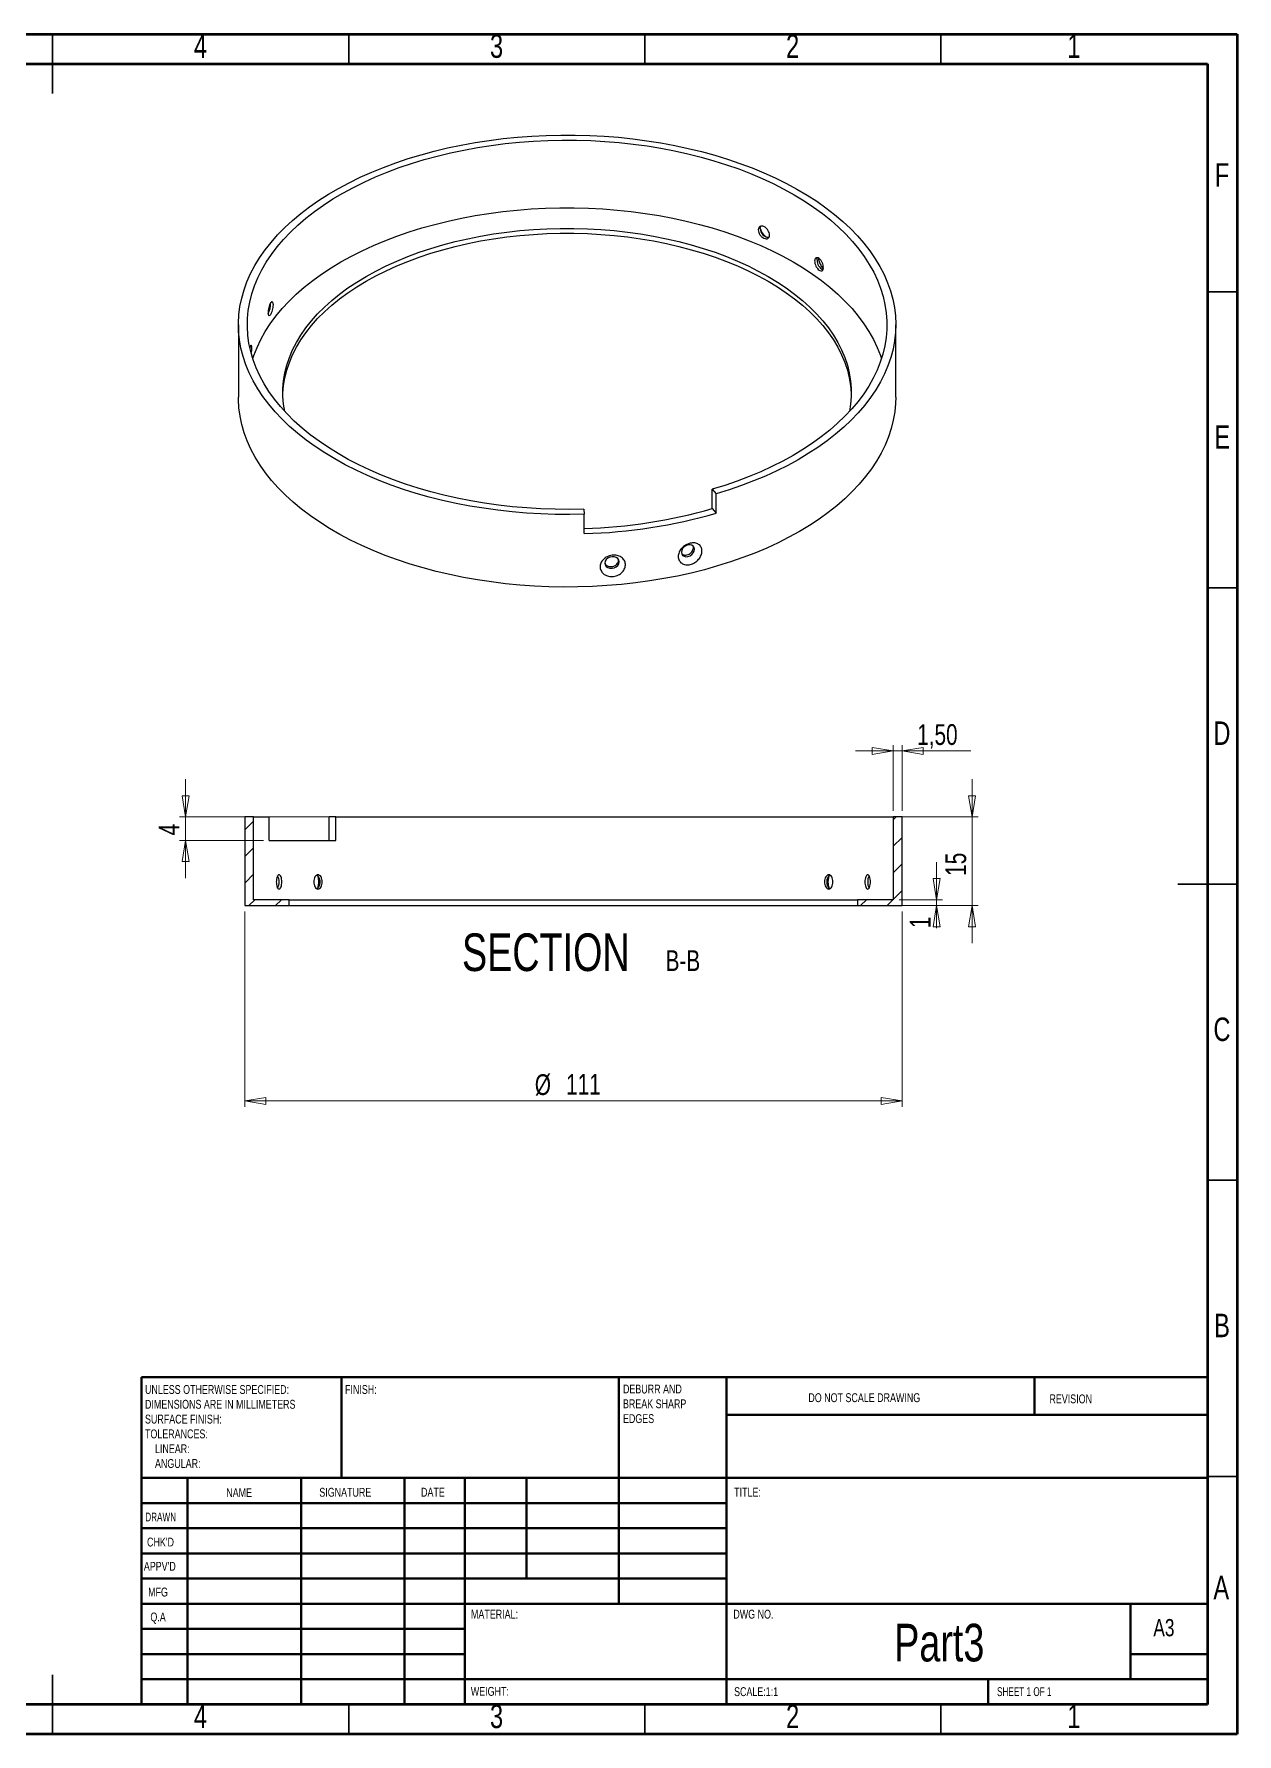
# Model space of a CAD drawing. Header units: millimetres. Extents: x 15 to 415, y -4 to 292.
# Drawn here: x 211.9 to 415, y 5 to 292 of the extents above; entities that cross this region are included whole.
import ezdxf

# ---------------------------------------------------------------- set-up
doc = ezdxf.new("R2010")
doc.units = ezdxf.units.MM
doc.styles.add('SLDTEXTSTYLE0', font='TXT', dxfattribs={"width": 0.75})
doc.styles.add('SLDTEXTSTYLE1', font='TXT', dxfattribs={"width": 0.686449})
doc.styles.add('SLDTEXTSTYLE2', font='TXT', dxfattribs={"width": 0.6875})
doc.dimstyles.new('SLDDIMSTYLE0', dxfattribs={"dimtxt": 3.5, "dimasz": 3.556, "dimexe": 0, "dimexo": 0.0625, "dimgap": 0.875, "dimtad": 1, "dimrnd": 1e-09, "dimzin": 12, "dimdsep": 46, "dimtxsty": 'SLDTEXTSTYLE0', "dimblk1": 'CLOSED', "dimblk2": 'CLOSED', "dimsah": 1, "dimcen": 0.09, "dimadec": 0, "dimazin": 3, "dimtfac": 1, "dimtmove": 0, "dimatfit": 0, "dimldrblk": 'CLOSED', "dimfxl": 0, "dimfrac": 2, "dimtolj": 1, "dimtzin": 12, "dimarcsym": 0})
doc.dimstyles.new('SLDDIMSTYLE4', dxfattribs={"dimtxt": 3.5, "dimasz": 3.556, "dimexe": 0, "dimexo": 0.0625, "dimgap": 0.875, "dimtad": 1, "dimrnd": 1e-09, "dimzin": 12, "dimdsep": 46, "dimtxsty": 'SLDTEXTSTYLE0', "dimblk1": 'CLOSED', "dimblk2": 'CLOSED', "dimsah": 1, "dimcen": 0.09, "dimadec": 0, "dimazin": 3, "dimtfac": 1, "dimtofl": 0, "dimtmove": 0, "dimatfit": 3, "dimldrblk": 'CLOSED', "dimfxl": 0, "dimfrac": 2, "dimtolj": 1, "dimtzin": 12, "dimarcsym": 0})

# ---------------------------------------------------------------- blocks, each defined once
blk = doc.blocks.new('SW_NOTE_0')
at = {"color": 0, "linetype": 'Continuous', "lineweight": 0, "char_height": 1.5, "attachment_point": 1, "style": 'SLDTEXTSTYLE0'}
for s, insert in [('UNLESS OTHERWISE SPECIFIED:', (0, 1.93)), ('DIMENSIONS ARE IN MILLIMETERS', (0, -0.57)), ('TOLERANCES:', (0, -5.57)), ('SURFACE FINISH:', (0, -3.07)), ('LINEAR:', (1.69, -8.07)), ('ANGULAR:', (1.69, -10.57))]:
    blk.add_mtext(s, dxfattribs=dict(at, insert=insert))
blk = doc.blocks.new('SW_NOTE_1')
at = {"color": 0, "linetype": 'Continuous', "lineweight": 0, "char_height": 1.5, "attachment_point": 1, "style": 'SLDTEXTSTYLE0'}
for s, insert in [('DEBURR AND', (0, 1.93)), ('BREAK SHARP', (0, -0.57)), ('EDGES', (0, -3.07))]:
    blk.add_mtext(s, dxfattribs=dict(at, insert=insert))
blk = doc.blocks.new('_Closed')
at = {"color": 0, "linetype": 'ByBlock', "lineweight": -2}
for p, q in [((-1, 0.166667), (0, 0)), ((-1, 0.166667), (-1, -0.166667)), ((0, 0), (-1, -0.166667)), ((0, 0), (-1, 0))]:
    blk.add_line(p, q, dxfattribs=at)
blk = doc.blocks.new('_D_8')
at = {"color": 7, "linetype": 'Continuous', "lineweight": 18}
for p, q in [((247.44, 143.86), (247.44, 110.88)), ((358.44, 143.86), (358.44, 110.88)), ((247.44, 111.88), (358.44, 111.88))]:
    blk.add_line(p, q, dxfattribs=at)
at = {"color": 7, "linetype": 'Continuous', "lineweight": 18, "xscale": 3.556, "yscale": 3.556, "rotation": 180.0000000000004}
blk.add_blockref('_Closed', (247.44, 111.88, 27.75), dxfattribs=at)
at = {"color": 7, "linetype": 'Continuous', "lineweight": 18, "xscale": 3.556, "yscale": 3.556}
blk.add_blockref('_Closed', (358.44, 111.88, 27.75), dxfattribs=at)
at = {"color": 7, "linetype": 'Continuous', "lineweight": 18, "char_height": 3.5, "attachment_point": 1, "style": 'SLDTEXTSTYLE0'}
for s, insert in [('%%c', (296.42, 116.39)), ('111', (301.7, 116.44))]:
    blk.add_mtext(s, dxfattribs=dict(at, insert=insert))
blk = doc.blocks.new('_D_9')
at = {"color": 7, "linetype": 'Continuous', "lineweight": 18}
for p, q in [((370.27, 159.86), (370.27, 166.21)), ((357.94, 159.86), (371.27, 159.86)), ((370.27, 159.86), (370.27, 144.86)), ((351.94, 144.86), (371.27, 144.86)), ((370.27, 144.86), (370.27, 138.51))]:
    blk.add_line(p, q, dxfattribs=at)
at = {"color": 7, "linetype": 'Continuous', "lineweight": 18, "xscale": 3.556, "yscale": 3.556}
for p, rotation in [((370.27, 159.86, 27.75), 270.0000000000004), ((370.27, 144.86, 27.75), 90.0000000000004)]:
    blk.add_blockref('_Closed', p, dxfattribs=dict(at, rotation=rotation))
at = {"color": 7, "linetype": 'Continuous', "lineweight": 18, "insert": (365.76, 149.89), "char_height": 3.5, "attachment_point": 1, "rotation": 90, "style": 'SLDTEXTSTYLE0'}
blk.add_mtext('15', dxfattribs=at)
blk = doc.blocks.new('_D_10')
at = {"color": 7, "linetype": 'Continuous', "lineweight": 18}
for p, q in [((356.94, 170.98), (350.59, 170.98)), ((356.94, 160.86), (356.94, 171.98)), ((356.94, 170.98), (358.44, 170.98)), ((358.44, 160.86), (358.44, 171.98)), ((358.44, 170.98), (370.04, 170.98))]:
    blk.add_line(p, q, dxfattribs=at)
at = {"color": 7, "linetype": 'Continuous', "lineweight": 18, "xscale": 3.556, "yscale": 3.556}
blk.add_blockref('_Closed', (356.94, 170.98, 27.75), dxfattribs=at)
at = {"color": 7, "linetype": 'Continuous', "lineweight": 18, "xscale": 3.556, "yscale": 3.556, "rotation": 180.0000000000004}
blk.add_blockref('_Closed', (358.44, 170.98, 27.75), dxfattribs=at)
at = {"color": 7, "linetype": 'Continuous', "lineweight": 18, "insert": (360.99, 175.49), "char_height": 3.5, "attachment_point": 1, "style": 'SLDTEXTSTYLE0'}
blk.add_mtext('1,50', dxfattribs=at)
blk = doc.blocks.new('_D_11')
at = {"color": 7, "linetype": 'Continuous', "lineweight": 18}
for p, q in [((364.26, 145.86), (364.26, 152.21)), ((357.94, 145.86), (365.26, 145.86)), ((359.44, 144.86), (365.26, 144.86)), ((364.26, 145.86), (364.26, 144.86)), ((364.26, 144.86), (364.26, 141.06))]:
    blk.add_line(p, q, dxfattribs=at)
at = {"color": 7, "linetype": 'Continuous', "lineweight": 18, "xscale": 3.556, "yscale": 3.556}
for p, rotation in [((364.26, 145.86, 27.75), 270.0000000000004), ((364.26, 144.86, 27.75), 90.0000000000004)]:
    blk.add_blockref('_Closed', p, dxfattribs=dict(at, rotation=rotation))
at = {"color": 7, "linetype": 'Continuous', "lineweight": 18, "insert": (359.75, 141.06), "char_height": 3.5, "attachment_point": 1, "rotation": 90, "style": 'SLDTEXTSTYLE0'}
blk.add_mtext('1', dxfattribs=at)
blk = doc.blocks.new('_D_12')
at = {"color": 7, "linetype": 'Continuous', "lineweight": 18}
for p, q in [((237.44, 159.86), (237.44, 166.21)), ((261.81, 159.86), (236.44, 159.86)), ((237.44, 155.86), (237.44, 159.86)), ((250.58, 155.86), (236.44, 155.86)), ((237.44, 155.86), (237.44, 149.51))]:
    blk.add_line(p, q, dxfattribs=at)
at = {"color": 7, "linetype": 'Continuous', "lineweight": 18, "xscale": 3.556, "yscale": 3.556}
for p, rotation in [((237.44, 159.86, 27.75), 270.0000000000004), ((237.44, 155.86, 27.75), 90.0000000000004)]:
    blk.add_blockref('_Closed', p, dxfattribs=dict(at, rotation=rotation))
at = {"color": 7, "linetype": 'Continuous', "lineweight": 18, "insert": (232.92, 156.72), "char_height": 3.5, "attachment_point": 1, "rotation": 90, "style": 'SLDTEXTSTYLE0'}
blk.add_mtext('4', dxfattribs=at)
blk = doc.blocks.new('SW_NOTE_3')
at = {"color": 0, "linetype": 'Continuous', "lineweight": 0, "attachment_point": 2, "style": 'SLDTEXTSTYLE0'}
for s, insert, char_height in [('SECTION', (17.36, 8.19), 6.35), ('B-B', (40.51, 5.35), 3.5)]:
    blk.add_mtext(s, dxfattribs=dict(at, insert=insert, char_height=char_height))

msp = doc.modelspace()

# ---------------------------------------------------------------- hatches: boundary and pattern name
at = {"linetype": 'Continuous', "lineweight": 18}
h = msp.add_hatch(dxfattribs=at)
h.set_pattern_fill('ANSI31', style=0)
h.paths.add_polyline_path([(248.9352, 145.86496), (248.9352, 159.86496), (247.4352, 159.86496), (247.4352, 144.86496), (254.9352, 144.86496), (254.9352, 145.86496)], flags=0)
h = msp.add_hatch(dxfattribs=at)
h.set_pattern_fill('ANSI31', style=0)
h.paths.add_polyline_path([(358.4352, 144.86496), (358.4352, 159.86496), (356.9352, 159.86496), (356.9352, 145.86496), (350.9352, 145.86496), (350.9352, 144.86496)], flags=0)

# ---------------------------------------------------------------- linework, layer by layer
at = {"color": 7, "linetype": 'Continuous', "lineweight": 70}
for p, q in [((15, 292), (415, 292)), ((415, 292), (415, 5)), ((20, 287), (410, 287)), ((410, 287), (410, 10)), ((410, 10), (20, 10)), ((415, 5), (15, 5))]:
    msp.add_line(p, q, dxfattribs=at)
at = {"color": 7, "linetype": 'Continuous', "lineweight": 35}
for p, q in [((215, 292), (215, 282)), ((215, 287), (215, 292)), ((265, 287), (265, 292)), ((315, 287), (315, 292)), ((365, 287), (365, 292)), ((410, 248.5), (415, 248.5)), ((410, 198.5), (415, 198.5)), ((415, 148.5), (405, 148.5)), ((410, 148.5), (415, 148.5)), ((410, 98.5), (415, 98.5)), ((410, 48.5), (415, 48.5)), ((215, 5), (215, 15)), ((215, 10), (215, 5)), ((265, 10), (265, 5)), ((315, 10), (315, 5)), ((365, 10), (365, 5))]:
    msp.add_line(p, q, dxfattribs=at)
at = {"color": 7, "linetype": 'Continuous', "lineweight": 25}
for p, q in [((344.82917, 252.77549), (345.12779, 252.36333)), ((246.37439, 242.93401), (246.37439, 230.6859)), ((357.37438, 230.6859), (357.37438, 242.93401)), ((326.38987, 215.15819), (327.07086, 214.38664)), ((326.38987, 211.89203), (326.38987, 215.15819)), ((327.07086, 211.12048), (327.07086, 214.38664)), ((304.70053, 211.8032), (304.77903, 210.93846)), ((304.77903, 207.67229), (304.77903, 210.93846)), ((326.38987, 211.89203), (327.07086, 211.12048)), ((323.21076, 205.31511), (323.16065, 205.56417)), ((247.4352, 159.86496), (247.4352, 144.86496)), ((248.9352, 159.86496), (247.4352, 159.86496)), ((248.9352, 159.86496), (251.57815, 159.86496)), ((248.9352, 145.86496), (248.9352, 159.86496)), ((251.57815, 155.86496), (251.57815, 159.86496)), ((261.69067, 155.86496), (261.69067, 159.86496)), ((262.80538, 159.86496), (261.69067, 159.86496)), ((262.80538, 155.86496), (262.80538, 159.86496)), ((262.80538, 159.86496), (356.9352, 159.86496)), ((356.9352, 159.86496), (356.9352, 145.86496)), ((358.4352, 159.86496), (356.9352, 159.86496)), ((358.4352, 144.86496), (358.4352, 159.86496)), ((251.57815, 155.86496), (262.80538, 155.86496)), ((247.4352, 144.86496), (254.9352, 144.86496)), ((254.9352, 145.86496), (248.9352, 145.86496)), ((254.9352, 144.86496), (254.9352, 145.86496)), ((254.9352, 145.86496), (350.9352, 145.86496)), ((254.9352, 144.86496), (350.9352, 144.86496)), ((350.9352, 145.86496), (350.9352, 144.86496)), ((356.9352, 145.86496), (350.9352, 145.86496)), ((350.9352, 144.86496), (358.4352, 144.86496))]:
    msp.add_line(p, q, dxfattribs=at)
at = {"color": 7, "linetype": 'Continuous', "lineweight": 50}
for p, q in [((230, 65.25), (410, 65.25)), ((230, 65.25), (230, 10)), ((263.8, 48.25), (263.8, 65.25)), ((310.6, 65.25), (310.6, 27)), ((328.8, 65.25), (328.8, 10)), ((380.8, 58.875), (380.8, 65.25)), ((410, 58.875), (328.8, 58.875)), ((410, 48.25), (230, 48.25)), ((237.8, 48.25), (237.8, 10)), ((256.99095, 48.25), (256.99095, 10)), ((274.39893, 48.25), (274.39893, 10)), ((284.6, 10), (284.6, 48.25)), ((295, 31.25), (295, 48.25)), ((328.8, 44), (230, 44)), ((328.8, 39.75), (230, 39.75)), ((328.8, 35.5), (230, 35.5)), ((328.8, 31.25), (230, 31.25)), ((284.6, 27), (230, 27)), ((284.6, 27), (410, 27)), ((397, 14.25), (397, 27)), ((284.6, 22.74993), (230, 22.74993)), ((284.6, 18.5), (230, 18.5)), ((410, 18.5), (397, 18.5)), ((230, 14.25), (410, 14.25)), ((373, 10), (373, 14.25))]:
    msp.add_line(p, q, dxfattribs=at)
at = {"color": 7, "linetype": 'Continuous', "lineweight": 25, "flags": 128}
for points in [[(304.77903, 210.93846), (302.33322, 210.89564), (299.88651, 210.9151), (297.44367, 210.99681), (295.00944, 211.14059), (292.58856, 211.34618), (290.18572, 211.61316), (287.80561, 211.94103), (285.45285, 212.32915), (283.132, 212.77675), (280.84759, 213.28297), (278.60405, 213.84684), (276.40574, 214.46724), (274.25694, 215.14298), (272.16183, 215.87274), (270.12447, 216.6551), (268.14883, 217.48854), (266.23874, 218.37145), (264.39792, 219.3021), (262.62996, 220.27869), (260.93827, 221.29932), (259.32616, 222.36199), (257.79676, 223.46467), (256.35304, 224.60518), (254.9978, 225.78132), (253.73368, 226.99081), (252.56314, 228.23128), (251.48846, 229.50034), (250.51171, 230.7955), (249.63481, 232.11427), (248.85945, 233.45406), (248.18714, 234.81228), (247.6192, 236.1863), (247.15671, 237.57342), (246.80059, 238.97097), (246.55152, 240.37622), (246.40999, 241.78644), (246.37628, 243.19889), (246.45044, 244.61083), (246.63234, 246.01951), (246.92162, 247.42219), (247.31772, 248.81615), (247.81987, 250.19867), (248.42709, 251.56707), (249.13821, 252.91869), (249.95183, 254.2509), (250.86639, 255.56111), (251.8801, 256.84678), (252.99098, 258.1054), (254.19689, 259.33454), (255.49547, 260.53179), (256.88421, 261.69484), (258.3604, 262.82142), (259.92118, 263.90934), (261.5635, 264.95648), (263.28419, 265.96082), (265.07988, 266.9204), (266.9471, 267.83336), (268.88221, 268.69791), (270.88146, 269.51238), (272.94094, 270.27519), (275.05667, 270.98485), (277.22453, 271.63999), (279.44031, 272.23933), (281.69969, 272.7817), (283.99829, 273.26605), (286.33164, 273.69144), (288.6952, 274.05705), (291.08438, 274.36215), (293.49452, 274.60617), (295.92097, 274.78862), (298.35898, 274.90915), (300.80383, 274.96752), (303.25075, 274.96363), (305.69501, 274.89748), (308.13183, 274.76919), (310.5565, 274.57902), (312.96428, 274.32734), (315.35051, 274.01464), (317.71054, 273.64152), (320.03979, 273.20871), (322.33373, 272.71705), (324.5879, 272.1675), (326.79792, 271.56112), (328.95949, 270.8991), (331.06842, 270.18272), (333.12059, 269.41337), (335.11203, 268.59255), (337.03886, 267.72185), (338.89733, 266.80297), (340.68384, 265.83769), (342.3949, 264.82789), (344.02721, 263.77553), (345.57757, 262.68266), (347.04299, 261.55141), (348.4206, 260.38396), (349.70773, 259.18259), (350.90189, 257.94964), (352.00074, 256.6875), (353.00216, 255.39863), (353.90419, 254.08552), (354.70508, 252.75074), (355.40328, 251.39688), (355.99743, 250.02657), (356.48637, 248.64247), (356.86916, 247.24727), (357.14504, 245.8437), (357.31349, 244.43446), (357.37417, 243.02231), (357.32697, 241.60999), (357.17198, 240.20023), (356.9095, 238.7958), (356.54004, 237.39941), (356.06432, 236.01377), (355.48327, 234.64159), (354.798, 233.28553), (354.00986, 231.94822), (353.12038, 230.63227), (352.13129, 229.34023), (351.0445, 228.07461), (349.86214, 226.83788), (348.58649, 225.63243), (347.22005, 224.46062), (345.76546, 223.32472), (344.22555, 222.22693), (342.60332, 221.1694), (340.90192, 220.15417), (339.12465, 219.18322), (337.27498, 218.25844), (335.35649, 217.38163), (333.37292, 216.55448), (331.32812, 215.77861), (329.22607, 215.05553), (327.07086, 214.38664)], [(304.70053, 211.8032), (302.28447, 211.76138), (299.86758, 211.78201), (297.45472, 211.86506), (295.05072, 212.01037), (292.66038, 212.21763), (290.28851, 212.48644), (287.93985, 212.81625), (285.61912, 213.20641), (283.33095, 213.65613), (281.07993, 214.16451), (278.87058, 214.73054), (276.70733, 215.35308), (274.59449, 216.03087), (272.53632, 216.76258), (270.53693, 217.54672), (268.60032, 218.38172), (266.73039, 219.26592), (264.93087, 220.19755), (263.20537, 221.17472), (261.55736, 222.1955), (259.99012, 223.25783), (258.5068, 224.35958), (257.11038, 225.49855), (255.80364, 226.67245), (254.58922, 227.87894), (253.46953, 229.11559), (252.44684, 230.37993), (251.52318, 231.66942), (250.7004, 232.98148), (249.98016, 234.31348), (249.36389, 235.66275), (248.85283, 237.0266), (248.44801, 238.40228), (248.15024, 239.78704), (247.96012, 241.1781), (247.87801, 242.57269), (247.90409, 243.96799), (248.03832, 245.36123), (248.28041, 246.7496), (248.62988, 248.13033), (249.08603, 249.50064), (249.64795, 250.8578), (250.31452, 252.19909), (251.08439, 253.5218), (251.95603, 254.82331), (252.92768, 256.10099), (253.99741, 257.35229), (255.16306, 258.5747), (256.42231, 259.76578), (257.77262, 260.92313), (259.21131, 262.04443), (260.73546, 263.12745), (262.34205, 264.17), (264.02785, 265.17001), (265.78947, 266.12546), (267.6234, 267.03445), (269.52596, 267.89515), (271.49333, 268.70583), (273.52157, 269.46488), (275.60662, 270.17077), (277.7443, 270.82208), (279.93032, 271.41752), (282.16032, 271.95589), (284.42982, 272.43611), (286.73426, 272.85722), (289.06905, 273.21837), (291.42949, 273.51885), (293.81086, 273.75804), (296.20838, 273.93547), (298.61726, 274.05079), (301.03266, 274.10376), (303.44975, 274.09428), (305.86368, 274.02237), (308.26963, 273.88816), (310.66275, 273.69194), (313.03827, 273.43408), (315.39142, 273.11512), (317.71749, 272.73568), (320.01181, 272.29654), (322.26979, 271.79856), (324.48691, 271.24274), (326.65872, 270.63021), (328.78087, 269.96218), (330.84911, 269.24), (332.85929, 268.46511), (334.8074, 267.63907), (336.68952, 266.76353), (338.50188, 265.84024), (340.24085, 264.87105), (341.90295, 263.85792), (343.48485, 262.80285), (344.98337, 261.70798), (346.39553, 260.57549), (347.71847, 259.40766), (348.94957, 258.20682), (350.08634, 256.97537), (351.12651, 255.7158), (352.068, 254.43061), (352.90892, 253.12239), (353.64758, 251.79375), (354.28251, 250.44736), (354.81244, 249.08592), (355.23629, 247.71215), (355.55323, 246.32881), (355.76261, 244.93867), (355.86403, 243.54451), (355.85726, 242.14912), (355.74234, 240.75532), (355.51948, 239.36587), (355.18914, 237.98357), (354.75198, 236.6112), (354.20886, 235.25149), (353.56089, 233.90717), (352.80936, 232.58094), (351.95578, 231.27546), (351.00184, 229.99333), (349.94948, 228.73713), (348.80079, 227.50938), (347.55808, 226.31254), (346.22383, 225.14899), (344.80072, 224.02109), (343.29161, 222.93107), (341.69951, 221.88113), (340.02761, 220.87338), (338.27927, 219.90983), (336.45799, 218.99241), (334.56741, 218.12296), (332.61134, 217.30322), (330.59367, 216.53484), (328.51846, 215.81935), (326.38987, 215.15819)], [(263.69062, 253.54546), (265.44217, 254.51222), (267.2671, 255.43264), (269.16172, 256.30487), (271.12222, 257.12715), (273.14465, 257.89783), (275.22494, 258.61535), (277.3589, 259.27827), (279.54222, 259.88525), (281.77053, 260.43507), (284.03931, 260.92662), (286.34402, 261.35892), (288.68, 261.73109), (291.04255, 262.04239), (293.42692, 262.29218), (295.8283, 262.47997), (298.24186, 262.60537), (300.66273, 262.66813), (303.08604, 262.66813), (305.50691, 262.60537), (307.92046, 262.47997), (310.32184, 262.29218), (312.70621, 262.04239), (315.06876, 261.73109), (317.40475, 261.35892), (319.70945, 260.92662), (321.97824, 260.43507), (324.20654, 259.88525), (326.38987, 259.27827), (328.52383, 258.61535), (330.60412, 257.89783), (332.62655, 257.12715), (334.58705, 256.30487), (336.48167, 255.43264), (338.30659, 254.51222), (340.05815, 253.54546), (341.73281, 252.53431), (343.3272, 251.4808), (344.83811, 250.38706), (346.2625, 249.25529), (347.59749, 248.08776), (348.8404, 246.88684), (349.98874, 245.65493), (351.04017, 244.39452), (351.99259, 243.10815), (352.84408, 241.79841), (353.59293, 240.46793), (354.23762, 239.1194), (354.77686, 237.75552), (354.95892, 237.21823)], [(267.93326, 251.09624), (269.58668, 252.00636), (271.31325, 252.87002), (273.10906, 253.68529), (274.97002, 254.4503), (276.89193, 255.16333), (278.87043, 255.82276), (280.90105, 256.4271), (282.97917, 256.97497), (285.1001, 257.46514), (287.25903, 257.8965), (289.45107, 258.26806), (291.67125, 258.579), (293.91454, 258.82859), (296.17587, 259.01629), (298.4501, 259.14165), (300.73209, 259.2044), (303.01667, 259.2044), (305.29866, 259.14165), (307.5729, 259.01629), (309.83422, 258.82859), (312.07752, 258.579), (314.2977, 258.26806), (316.48973, 257.8965), (318.64866, 257.46514), (320.76959, 256.97497), (322.84772, 256.4271), (324.87833, 255.82276), (326.85684, 255.16333), (328.77875, 254.4503), (330.63971, 253.68529), (332.43551, 252.87002), (334.16208, 252.00636), (335.81551, 251.09624), (337.39205, 250.14173), (338.88813, 249.14501), (340.30036, 248.10831), (341.62555, 247.034), (342.86069, 245.92451), (344.00297, 244.78234), (345.04983, 243.61009), (345.99888, 242.41042), (346.84797, 241.18603), (347.59518, 239.93971), (348.23882, 238.67427), (348.77743, 237.39259), (349.20979, 236.09756), (349.53492, 234.79213), (349.75208, 233.47924), (349.86079, 232.16187), (349.86079, 230.84301), (349.75208, 229.52565), (349.55224, 228.2975)], [(267.93326, 250.2797), (269.58668, 251.18981), (271.31325, 252.05348), (273.10906, 252.86875), (274.97002, 253.63376), (276.89193, 254.34679), (278.87043, 255.00622), (280.90105, 255.61056), (282.97917, 256.15843), (285.1001, 256.6486), (287.25903, 257.07996), (289.45107, 257.45152), (291.67125, 257.76246), (293.91454, 258.01205), (296.17587, 258.19975), (298.4501, 258.32511), (300.73209, 258.38786), (303.01667, 258.38786), (305.29866, 258.32511), (307.5729, 258.19975), (309.83422, 258.01205), (312.07752, 257.76246), (314.2977, 257.45152), (316.48973, 257.07996), (318.64866, 256.6486), (320.76959, 256.15843), (322.84772, 255.61056), (324.87833, 255.00622), (326.85684, 254.34679), (328.77875, 253.63376), (330.63971, 252.86875), (332.43551, 252.05348), (334.16208, 251.18981), (335.81551, 250.2797), (337.39205, 249.32519), (338.88813, 248.32847), (340.30036, 247.29177), (341.62555, 246.21746), (342.86069, 245.10797), (344.00297, 243.9658), (345.04983, 242.79355), (345.99888, 241.59387), (346.84797, 240.36949), (347.59518, 239.12317), (348.23882, 237.85773), (348.77743, 236.57605), (349.20979, 235.28102), (349.53492, 233.97558), (349.75208, 232.6627), (349.86079, 231.34533), (349.86917, 231.09417)], [(334.48232, 259.1711), (334.5286, 259.45301), (334.58922, 259.57545)], [(248.78984, 237.21823), (248.97191, 237.75552), (249.51115, 239.1194), (250.15584, 240.46793), (250.90468, 241.79841), (251.75617, 243.10815), (252.7086, 244.39452), (253.76003, 245.65493), (254.90836, 246.88684), (256.15128, 248.08776), (257.48627, 249.25529), (258.91066, 250.38706), (260.42157, 251.4808), (262.01596, 252.53431), (263.69062, 253.54546)], [(344.08217, 253.86801), (344.11833, 254.14408), (344.16016, 254.24856)], [(253.87959, 231.09417), (253.88798, 231.34533), (253.99668, 232.6627), (254.21384, 233.97558), (254.53897, 235.28102), (254.97133, 236.57605), (255.50994, 237.85773), (256.15358, 239.12317), (256.9008, 240.36949), (257.74989, 241.59387), (258.69894, 242.79355), (259.74579, 243.9658), (260.88808, 245.10797), (262.12322, 246.21746), (263.4484, 247.29177), (264.86064, 248.32847), (266.35672, 249.32519), (267.93326, 250.2797)], [(254.19652, 228.2975), (253.99668, 229.52565), (253.88798, 230.84301), (253.88798, 232.16187), (253.99668, 233.47924), (254.21384, 234.79213), (254.53897, 236.09756), (254.97133, 237.39259), (255.50994, 238.67427), (256.15358, 239.93971), (256.9008, 241.18603), (257.74989, 242.41042), (258.69894, 243.61009), (259.74579, 244.78234), (260.88808, 245.92451), (262.12322, 247.034), (263.4484, 248.10831), (264.86064, 249.14501), (266.35672, 250.14173), (267.93326, 251.09624)], [(357.37438, 230.6859), (357.34382, 229.62284), (357.20808, 228.20745), (356.96401, 226.79691), (356.61211, 225.39398), (356.15305, 224.00141), (355.58774, 222.62193), (354.91728, 221.25823), (354.14299, 219.91299), (353.26638, 218.58884), (352.28917, 217.28836), (351.21327, 216.01411), (350.04079, 214.76859), (348.77402, 213.55422), (347.41544, 212.37339), (345.96771, 211.22841), (344.43367, 210.12151), (342.81631, 209.05487), (341.11881, 208.03058), (339.34449, 207.05063), (337.49681, 206.11695), (335.57941, 205.23137), (333.59602, 204.39561), (331.55054, 203.61132), (329.44696, 202.88003), (327.28942, 202.20317), (325.08212, 201.58206), (322.82939, 201.01793), (320.53564, 200.51188), (318.20536, 200.06489), (315.84311, 199.67784), (313.45351, 199.35149), (311.04125, 199.08649), (308.61105, 198.88333), (306.16766, 198.74244), (303.71586, 198.66408), (301.26046, 198.64839), (298.80626, 198.69543), (296.35806, 198.80509), (293.92067, 198.97715), (291.49884, 199.21129), (289.09733, 199.50704), (286.72083, 199.86382), (284.37399, 200.28094), (282.0614, 200.75758), (279.78761, 201.2928), (277.55705, 201.88557), (275.37409, 202.53471), (273.243, 203.23896), (271.16797, 203.99693), (269.15304, 204.80716), (267.20217, 205.66804), (265.31917, 206.57789), (263.50773, 207.53494), (261.77139, 208.5373), (260.11356, 209.58303), (258.53747, 210.67006), (257.04622, 211.79627), (255.64272, 212.95947), (254.32973, 214.15736), (253.1098, 215.38761), (251.98533, 216.6478), (250.95853, 217.93548), (250.03139, 219.24811), (249.20574, 220.58314), (248.48319, 221.93794), (247.86515, 223.30986), (247.35284, 224.69623), (246.94726, 226.09432), (246.64921, 227.5014), (246.45925, 228.91471), (246.37778, 230.33149), (246.37439, 230.6859)], [(323.40306, 205.04035), (323.34861, 205.33043), (323.19057, 205.56673), (322.94442, 205.72609), (322.63426, 205.79292), (322.29044, 205.76069), (321.94662, 205.63254), (321.63646, 205.42102), (321.39031, 205.14683), (321.23228, 204.83682), (321.17782, 204.52133), (321.23228, 204.23124), (321.39031, 203.99495), (321.63646, 203.83559), (321.94662, 203.76876), (322.29044, 203.80099), (322.63426, 203.92914), (322.94442, 204.14066), (323.19057, 204.41484), (323.34861, 204.72485), (323.40306, 205.04035)], [(310.64764, 202.89248), (310.58948, 203.19056), (310.42069, 203.45001), (310.1578, 203.64546), (309.82653, 203.75776), (309.45932, 203.77592), (309.0921, 203.69817), (308.76084, 203.53212), (308.49794, 203.29402), (308.32916, 203.00717), (308.271, 202.69966), (308.32916, 202.40159), (308.49794, 202.14213), (308.76084, 201.94669), (309.0921, 201.83439), (309.45932, 201.81622), (309.82653, 201.89397), (310.1578, 202.06003), (310.42069, 202.29813), (310.58948, 202.58498), (310.64764, 202.89248)], [(259.58853, 150.02753), (259.65141, 149.99567), (259.82603, 149.84532), (259.96977, 149.62226), (260.07196, 149.34304), (260.12502, 149.02836), (260.12502, 148.70156), (260.07196, 148.38688), (259.96977, 148.10765), (259.82603, 147.88459), (259.65141, 147.73424), (259.60369, 147.70912)]]:
    msp.add_lwpolyline(points, dxfattribs=at)
at = {"color": 7, "linetype": 'Continuous', "lineweight": 25}
for centre, radius, start, end in [((335.96507, 259.17761), 1.48276, 180.2516374, 269.842314), ((345.89192, 253.82917), 1.81017, 178.7706178, 243.1042878), ((248.68525, 246.35725), 3.10493, 330.1342114, 3.7934478), ((302.40104, 295.19639), 86.68957, 271.5718821, 286.0646051), ((302.44895, 296.51602), 88.87428, 271.5023328, 286.0837378), ((251.02964, 148.86515), 2.22841, 331.9489769, 28.0031203), ((346.94647, 149.00984), 1.21647, 123.4158651, 186.840394), ((354.59151, 148.96769), 1.96037, 151.220664, 183.0039067), ((346.98791, 148.7401), 1.25547, 174.2925729, 235.6893651), ((354.59811, 148.76296), 1.96692, 177.02741, 208.5915363)]:
    msp.add_arc(centre, radius, start, end, dxfattribs=at)
for points, knots in [([(334.16628, 258.93758), (334.16628, 259.06705), (334.19132, 259.18333), (334.28777, 259.37896), (334.35909, 259.45676), (334.53573, 259.56042), (334.64229, 259.58663), (334.87137, 259.58285), (334.99626, 259.55278), (335.24294, 259.44166), (335.36645, 259.36008), (335.59391, 259.15759), (335.69709, 259.03794), (335.87153, 258.77386), (335.9399, 258.63391), (336.03337, 258.35246), (336.05746, 258.21284), (336.05755, 257.95702), (336.03326, 257.83961), (335.94065, 257.64727), (335.87132, 257.57041), (335.69926, 257.4697), (335.59535, 257.44486), (335.36821, 257.45065), (335.24578, 257.48075), (334.99635, 257.59298), (334.87314, 257.67335), (334.64219, 257.87397), (334.53633, 257.99304), (334.35945, 258.25105), (334.28789, 258.39124), (334.19184, 258.6685), (334.16628, 258.80811), (334.16628, 258.93758)], [0, 0, 0, 0, 0.0625, 0.0625, 0.125, 0.125, 0.1875, 0.1875, 0.25, 0.25, 0.3125, 0.3125, 0.375, 0.375, 0.4375, 0.4375, 0.5, 0.5, 0.5625, 0.5625, 0.625, 0.625, 0.6875, 0.6875, 0.75, 0.75, 0.8125, 0.8125, 0.875, 0.875, 0.9375, 0.9375, 1, 1, 1, 1]), ([(334.48321, 259.17525), (334.50737, 259.08978), (334.57905, 258.83612), (334.74008, 258.59506), (334.84686, 258.43523)], [0, 0, 0, 0, 0.336947677, 1, 1, 1, 1]), ([(334.84686, 258.43523), (334.97848, 258.2591), (335.17936, 257.99027), (335.43432, 257.80922), (335.52224, 257.7468)], [0, 0, 0, 0, 0.655204633, 1, 1, 1, 1]), ([(343.67766, 253.68556), (343.67766, 253.81503), (343.69745, 253.92813), (343.77356, 254.11153), (343.82982, 254.18029), (343.96889, 254.26157), (344.05268, 254.27429), (344.23241, 254.24153), (344.3302, 254.19568), (344.52294, 254.05341), (344.61922, 253.95625), (344.79617, 253.7251), (344.87625, 253.59246), (345.01146, 253.30643), (345.06434, 253.15789), (345.13661, 252.86469), (345.15522, 252.72204), (345.15528, 252.46621), (345.13653, 252.35185), (345.06492, 252.17116), (345.01129, 252.103), (344.87793, 252.02394), (344.79728, 252.01219), (344.62058, 252.04661), (344.52515, 252.09214), (344.33028, 252.23587), (344.2338, 252.33181), (344.0526, 252.56165), (343.96936, 252.69412), (343.8301, 252.97454), (343.77365, 253.1238), (343.69786, 253.41324), (343.67766, 253.55609), (343.67766, 253.68556)], [0, 0, 0, 0, 0.0625, 0.0625, 0.125, 0.125, 0.1875, 0.1875, 0.25, 0.25, 0.3125, 0.3125, 0.375, 0.375, 0.4375, 0.4375, 0.5, 0.5, 0.5625, 0.5625, 0.625, 0.625, 0.6875, 0.6875, 0.75, 0.75, 0.8125, 0.8125, 0.875, 0.875, 0.9375, 0.9375, 1, 1, 1, 1]), ([(344.30345, 254.19381), (344.31132, 254.11831), (344.34197, 253.82427), (344.53067, 253.31565), (344.74002, 252.93681), (344.82917, 252.77549)], [0, 0, 0, 0, 0.165525313, 0.644654224, 1, 1, 1, 1]), ([(251.36929, 244.98469), (251.36929, 245.11416), (251.38032, 245.25807), (251.42315, 245.56041), (251.45494, 245.7172), (251.53466, 246.01725), (251.5832, 246.16228), (251.6891, 246.41512), (251.74758, 246.52554), (251.86485, 246.69323), (251.92443, 246.75192), (252.03557, 246.80882), (252.08672, 246.8074), (252.17394, 246.74378), (252.20854, 246.68271), (252.256, 246.50923), (252.26832, 246.3975), (252.26837, 246.14178), (252.25594, 245.99624), (252.20892, 245.69694), (252.17384, 245.54008), (252.0878, 245.24165), (252.03628, 245.09774), (251.92528, 244.84449), (251.8662, 244.73552), (251.74762, 244.56584), (251.68992, 244.5076), (251.58314, 244.4495), (251.53494, 244.45055), (251.4551, 244.51188), (251.4232, 244.57282), (251.38055, 244.74382), (251.36929, 244.85522), (251.36929, 244.98469)], [0, 0, 0, 0, 0.0625, 0.0625, 0.125, 0.125, 0.1875, 0.1875, 0.25, 0.25, 0.3125, 0.3125, 0.375, 0.375, 0.4375, 0.4375, 0.5, 0.5, 0.5625, 0.5625, 0.625, 0.625, 0.6875, 0.6875, 0.75, 0.75, 0.8125, 0.8125, 0.875, 0.875, 0.9375, 0.9375, 1, 1, 1, 1]), ([(248.34853, 238.98941), (248.35355, 239.0258), (248.37456, 239.17795), (248.41966, 239.35995), (248.47653, 239.49524), (248.5276, 239.48917), (248.56473, 239.34945), (248.58295, 239.08974), (248.57773, 238.7412), (248.56156, 238.44351), (248.54399, 238.28233), (248.54087, 238.25367)], [0, 0, 0, 0, 0.041755434, 0.1745513495, 0.307324816, 0.4401100663, 0.5729234878, 0.7057378205, 0.8385235572, 0.9712960319, 1, 1, 1, 1]), ([(308.16202, 200.78695), (308.05688, 200.85972), (307.96278, 200.94071), (307.79581, 201.11832), (307.72263, 201.21586), (307.60314, 201.41932), (307.55603, 201.52582), (307.48726, 201.74831), (307.46614, 201.86363), (307.44385, 202.20955), (307.48387, 202.44828), (307.62091, 202.78536), (307.68009, 202.89628), (307.82198, 203.10729), (307.90389, 203.20673), (308.08949, 203.39375), (308.19437, 203.48196), (308.41809, 203.639), (308.5375, 203.70871), (308.79176, 203.83027), (308.92599, 203.88149), (309.1981, 203.96122), (309.33779, 203.9905), (309.62219, 204.02648), (309.76281, 204.03274), (310.04099, 204.02263), (310.18006, 204.00583), (310.44511, 203.95013), (310.57158, 203.9115), (310.81248, 203.81268), (310.92641, 203.75232), (311.23543, 203.5463), (311.40504, 203.37038), (311.58262, 203.07324), (311.63022, 202.96685), (311.69824, 202.74765), (311.71894, 202.63519), (311.73402, 202.40455), (311.72802, 202.28561), (311.68962, 202.05165), (311.65745, 201.93551), (311.56654, 201.70504), (311.50796, 201.59184), (311.36869, 201.37689), (311.28746, 201.27385), (311.10134, 201.07832), (310.99932, 200.98879), (310.77784, 200.8259), (310.65689, 200.75187), (310.40401, 200.62538), (310.27275, 200.5729), (310.00057, 200.48956), (309.85874, 200.45884), (309.43729, 200.40421), (309.15031, 200.41652), (308.75281, 200.50529), (308.62378, 200.54681), (308.38058, 200.65156), (308.26716, 200.71418), (308.16202, 200.78695)], [0, 0, 0, 0, 0.03125, 0.03125, 0.0625, 0.0625, 0.09375, 0.09375, 0.125, 0.125, 0.1875, 0.1875, 0.21875, 0.21875, 0.25, 0.25, 0.28125, 0.28125, 0.3125, 0.3125, 0.34375, 0.34375, 0.375, 0.375, 0.40625, 0.40625, 0.4375, 0.4375, 0.46875, 0.46875, 0.5, 0.5, 0.5625, 0.5625, 0.59375, 0.59375, 0.625, 0.625, 0.65625, 0.65625, 0.6875, 0.6875, 0.71875, 0.71875, 0.75, 0.75, 0.78125, 0.78125, 0.8125, 0.8125, 0.84375, 0.84375, 0.875, 0.875, 0.9375, 0.9375, 0.96875, 0.96875, 1, 1, 1, 1]), ([(321.38612, 202.57171), (321.28293, 202.62495), (321.18969, 202.6883), (321.02243, 202.83424), (320.94805, 202.91771), (320.82431, 203.0977), (320.77413, 203.19466), (320.69743, 203.40246), (320.67146, 203.5127), (320.63244, 203.85066), (320.65806, 204.0936), (320.77043, 204.45071), (320.82076, 204.5707), (320.9441, 204.80399), (321.01644, 204.91658), (321.18221, 205.13387), (321.27675, 205.23938), (321.47983, 205.43372), (321.58891, 205.52353), (321.82236, 205.68824), (321.94621, 205.76241), (322.19833, 205.88901), (322.32823, 205.9425), (322.59388, 206.02814), (322.72571, 206.0591), (322.98748, 206.09815), (323.11884, 206.10609), (323.37032, 206.09784), (323.49081, 206.082), (323.72143, 206.02692), (323.83115, 205.98741), (324.13063, 205.83851), (324.29786, 205.69477), (324.47846, 205.43286), (324.52818, 205.33628), (324.60256, 205.13205), (324.62748, 205.02478), (324.65307, 204.79999), (324.65344, 204.68168), (324.62941, 204.44428), (324.60529, 204.32413), (324.53223, 204.08089), (324.4834, 203.95904), (324.36455, 203.72261), (324.29405, 203.60666), (324.13054, 203.38109), (324.03998, 203.2748), (323.84163, 203.075), (323.73249, 202.98056), (323.50267, 202.81096), (323.38261, 202.73587), (323.1321, 202.60527), (323.00076, 202.54971), (322.60819, 202.42072), (322.33772, 202.38168), (321.95861, 202.39852), (321.83478, 202.41654), (321.59973, 202.47676), (321.48931, 202.51847), (321.38612, 202.57171)], [0, 0, 0, 0, 0.03125, 0.03125, 0.0625, 0.0625, 0.09375, 0.09375, 0.125, 0.125, 0.1875, 0.1875, 0.21875, 0.21875, 0.25, 0.25, 0.28125, 0.28125, 0.3125, 0.3125, 0.34375, 0.34375, 0.375, 0.375, 0.40625, 0.40625, 0.4375, 0.4375, 0.46875, 0.46875, 0.5, 0.5, 0.5625, 0.5625, 0.59375, 0.59375, 0.625, 0.625, 0.65625, 0.65625, 0.6875, 0.6875, 0.71875, 0.71875, 0.75, 0.75, 0.78125, 0.78125, 0.8125, 0.8125, 0.84375, 0.84375, 0.875, 0.875, 0.9375, 0.9375, 0.96875, 0.96875, 1, 1, 1, 1]), ([(321.25263, 204.24009), (321.30378, 204.19627), (321.43449, 204.0843), (321.74098, 204.02072), (322.11446, 204.05173), (322.48916, 204.20049), (322.81885, 204.4453), (323.06587, 204.75846), (323.19324, 205.06313), (323.20589, 205.245), (323.21076, 205.31511)], [0, 0, 0, 0, 0.0884321391, 0.2259947466, 0.3635442668, 0.5010640957, 0.6385839327, 0.7761337693, 0.9136961482, 1, 1, 1, 1]), ([(308.28022, 202.67881), (308.31118, 202.60943), (308.38723, 202.43906), (308.6453, 202.23906), (308.9998, 202.10489), (309.40259, 202.08416), (309.80207, 202.17715), (310.15556, 202.37378), (310.42053, 202.65058), (310.55737, 202.93654), (310.57096, 203.11655), (310.57619, 203.18594)], [0, 0, 0, 0, 0.082632763, 0.202900434, 0.323188808, 0.443465567, 0.563717124, 0.683967976, 0.804245264, 0.924533475, 1, 1, 1, 1]), ([(252.77134, 148.86496), (252.77134, 149.02352), (252.78287, 149.17911), (252.82767, 149.46975), (252.8609, 149.60287), (252.94422, 149.82426), (252.99492, 149.91366), (253.1055, 150.03336), (253.16653, 150.06487), (253.28885, 150.06504), (253.35097, 150.03399), (253.46677, 149.91386), (253.52004, 149.82587), (253.61085, 149.60197), (253.64686, 149.46988), (253.69625, 149.17905), (253.70907, 149.02201), (253.70911, 148.70876), (253.69619, 148.5509), (253.64726, 148.262), (253.61075, 148.128), (253.52117, 147.9065), (253.46751, 147.81713), (253.35185, 147.69654), (253.29026, 147.66512), (253.16658, 147.6648), (253.10635, 147.6958), (252.99487, 147.81615), (252.9445, 147.90506), (252.86107, 148.12645), (252.82772, 148.26017), (252.78311, 148.54888), (252.77134, 148.7064), (252.77134, 148.86496)], [0, 0, 0, 0, 0.0625, 0.0625, 0.125, 0.125, 0.1875, 0.1875, 0.25, 0.25, 0.3125, 0.3125, 0.375, 0.375, 0.4375, 0.4375, 0.5, 0.5, 0.5625, 0.5625, 0.625, 0.625, 0.6875, 0.6875, 0.75, 0.75, 0.8125, 0.8125, 0.875, 0.875, 0.9375, 0.9375, 1, 1, 1, 1]), ([(259.09736, 148.86496), (259.09736, 149.02352), (259.11557, 149.17911), (259.18609, 149.46975), (259.23836, 149.60287), (259.36884, 149.82426), (259.44801, 149.91366), (259.61985, 150.03336), (259.7143, 150.06487), (259.9027, 150.06504), (259.99793, 150.03399), (260.17477, 149.91386), (260.25575, 149.82587), (260.39345, 149.60197), (260.44784, 149.46988), (260.52237, 149.17905), (260.54168, 149.02201), (260.54175, 148.70876), (260.52229, 148.5509), (260.44844, 148.262), (260.39328, 148.128), (260.25746, 147.9065), (260.1759, 147.81713), (259.99929, 147.69654), (259.90487, 147.66512), (259.71437, 147.6648), (259.62117, 147.6958), (259.44793, 147.81615), (259.36929, 147.90506), (259.23862, 148.12645), (259.18617, 148.26017), (259.11595, 148.54888), (259.09736, 148.7064), (259.09736, 148.86496)], [0, 0, 0, 0, 0.0625, 0.0625, 0.125, 0.125, 0.1875, 0.1875, 0.25, 0.25, 0.3125, 0.3125, 0.375, 0.375, 0.4375, 0.4375, 0.5, 0.5, 0.5625, 0.5625, 0.625, 0.625, 0.6875, 0.6875, 0.75, 0.75, 0.8125, 0.8125, 0.875, 0.875, 0.9375, 0.9375, 1, 1, 1, 1]), ([(259.79147, 147.87206), (259.81201, 147.93572), (259.86843, 148.11059), (259.92078, 148.4219), (259.94955, 148.79488), (259.9361, 149.16967), (259.88802, 149.52958), (259.82599, 149.74749), (259.79619, 149.85218)], [0, 0, 0, 0, 0.104332292, 0.286628938, 0.466502558, 0.651520444, 0.832583485, 1, 1, 1, 1]), ([(345.32869, 148.86496), (345.32869, 149.02352), (345.34805, 149.17911), (345.42253, 149.46975), (345.47756, 149.60287), (345.6136, 149.82426), (345.69556, 149.91366), (345.87132, 150.03336), (345.96694, 150.06487), (346.15533, 150.06504), (346.24943, 150.03399), (346.42233, 149.91386), (346.50056, 149.82587), (346.63263, 149.60197), (346.68428, 149.46988), (346.75485, 149.17905), (346.77302, 149.02201), (346.77308, 148.70876), (346.75477, 148.5509), (346.68484, 148.262), (346.63247, 148.128), (346.5022, 147.9065), (346.42342, 147.81713), (346.25076, 147.69654), (346.1575, 147.66512), (345.96701, 147.6648), (345.87268, 147.6958), (345.69548, 147.81615), (345.61407, 147.90506), (345.47784, 148.12645), (345.42261, 148.26017), (345.34845, 148.54888), (345.32869, 148.7064), (345.32869, 148.86496)], [0, 0, 0, 0, 0.0625, 0.0625, 0.125, 0.125, 0.1875, 0.1875, 0.25, 0.25, 0.3125, 0.3125, 0.375, 0.375, 0.4375, 0.4375, 0.5, 0.5, 0.5625, 0.5625, 0.625, 0.625, 0.6875, 0.6875, 0.75, 0.75, 0.8125, 0.8125, 0.875, 0.875, 0.9375, 0.9375, 1, 1, 1, 1]), ([(346.0739, 149.8497), (346.01985, 149.62603), (345.90923, 149.16825), (345.92111, 148.44442), (346.04267, 148.02636), (346.09801, 147.83606)], [0, 0, 0, 0, 0.342334641, 0.700642213, 1, 1, 1, 1]), ([(352.16131, 148.86496), (352.16131, 149.02352), (352.17417, 149.17911), (352.22352, 149.46975), (352.25995, 149.60287), (352.34967, 149.82426), (352.40359, 149.91366), (352.51869, 150.03336), (352.58105, 150.06487), (352.70337, 150.06504), (352.76418, 150.03399), (352.87544, 149.91386), (352.92554, 149.82587), (353.00988, 149.60197), (353.04272, 149.46988), (353.08754, 149.17905), (353.09905, 149.02201), (353.09909, 148.70876), (353.08749, 148.5509), (353.04308, 148.262), (353.00977, 148.128), (352.92659, 147.9065), (352.87614, 147.81713), (352.76504, 147.69654), (352.70478, 147.66512), (352.58111, 147.6648), (352.51957, 147.6958), (352.40353, 147.81615), (352.34998, 147.90506), (352.26013, 148.12645), (352.22357, 148.26017), (352.17444, 148.54888), (352.16131, 148.7064), (352.16131, 148.86496)], [0, 0, 0, 0, 0.0625, 0.0625, 0.125, 0.125, 0.1875, 0.1875, 0.25, 0.25, 0.3125, 0.3125, 0.375, 0.375, 0.4375, 0.4375, 0.5, 0.5, 0.5625, 0.5625, 0.625, 0.625, 0.6875, 0.6875, 0.75, 0.75, 0.8125, 0.8125, 0.875, 0.875, 0.9375, 0.9375, 1, 1, 1, 1])]:
    msp.add_open_spline(points, degree=3, knots=knots, dxfattribs=at)

# ---------------------------------------------------------------- block references
at = {"color": 7, "linetype": 'Continuous', "lineweight": 0}
for name, p in [('SW_NOTE_3', (280.92086, 131.97905)), ('SW_NOTE_0', (230.59367, 61.98737)), ('SW_NOTE_1', (311.30922, 62.06949))]:
    msp.add_blockref(name, p, dxfattribs=at)

# ---------------------------------------------------------------- texts
for s, insert, char_height, attachment_point, style in [('4', (239.96004, 291.96538), 3.96875, 2, 'SLDTEXTSTYLE0'), ('3', (289.96004, 291.96538), 3.96875, 2, 'SLDTEXTSTYLE0'), ('2', (339.96004, 291.96538), 3.96875, 2, 'SLDTEXTSTYLE0'), ('1', (387.46004, 291.96538), 3.96875, 2, 'SLDTEXTSTYLE0'), ('F', (412.45774, 270.21538), 3.96875, 2, 'SLDTEXTSTYLE0'), ('E', (412.50781, 225.96538), 3.96875, 2, 'SLDTEXTSTYLE0'), ('D', (412.45269, 175.96538), 3.96875, 2, 'SLDTEXTSTYLE0'), ('C', (412.45866, 125.96538), 3.96875, 2, 'SLDTEXTSTYLE0'), ('B', (412.4706, 75.96538), 3.96875, 2, 'SLDTEXTSTYLE0'), ('FINISH:', (264.37129, 63.91927), 1.5, 1, 'SLDTEXTSTYLE0'), ('DO NOT SCALE DRAWING', (342.61464, 62.53299), 1.5, 1, 'SLDTEXTSTYLE0'), ('REVISION', (383.32758, 62.33491), 1.5, 1, 'SLDTEXTSTYLE0'), ('NAME', (244.32224, 46.50148), 1.5, 1, 'SLDTEXTSTYLE0'), ('SIGNATURE', (260.03359, 46.56176), 1.5, 1, 'SLDTEXTSTYLE0'), ('DATE', (277.2147, 46.57618), 1.5, 1, 'SLDTEXTSTYLE0'), ('TITLE:', (330.09016, 46.57618), 1.5, 1, 'SLDTEXTSTYLE0'), ('DRAWN', (230.64336, 42.38478), 1.5, 1, 'SLDTEXTSTYLE1'), ("CHK'D", (230.93922, 38.16185), 1.5, 1, 'SLDTEXTSTYLE0'), ("APPV'D", (230.40172, 34.06587), 1.5, 1, 'SLDTEXTSTYLE0'), ('A', (412.33969, 31.71538), 3.96875, 2, 'SLDTEXTSTYLE0'), ('MFG', (231.12401, 29.71578), 1.5, 1, 'SLDTEXTSTYLE0'), ('MATERIAL:', (285.64586, 25.98606), 1.5, 1, 'SLDTEXTSTYLE0'), ('DWG NO.', (329.953, 25.98606), 1.5, 1, 'SLDTEXTSTYLE0'), ('Q.A', (231.50904, 25.50466), 1.5, 1, 'SLDTEXTSTYLE0'), ('Part3', (364.72534, 23.60691), 6.35, 2, 'SLDTEXTSTYLE0'), ('A3', (400.87116, 24.40639), 2.910417, 1, 'SLDTEXTSTYLE0'), ('WEIGHT:', (285.61781, 12.94931), 1.4986, 1, 'SLDTEXTSTYLE0'), ('SCALE:1:1', (330.07397, 12.90009), 1.5, 1, 'SLDTEXTSTYLE0'), ('SHEET 1 OF 1', (374.47829, 12.90009), 1.5, 1, 'SLDTEXTSTYLE2'), ('4', (239.96004, 9.96538), 3.96875, 2, 'SLDTEXTSTYLE0'), ('3', (289.96004, 9.96538), 3.96875, 2, 'SLDTEXTSTYLE0'), ('2', (339.96004, 9.96538), 3.96875, 2, 'SLDTEXTSTYLE0'), ('1', (387.46004, 9.96538), 3.96875, 2, 'SLDTEXTSTYLE0')]:
    msp.add_mtext(s, dxfattribs=dict(at, insert=insert, char_height=char_height, attachment_point=attachment_point, style=style))

# ---------------------------------------------------------------- dimensions: what is measured, and where the dimension line sits
at = {"color": 7, "linetype": 'Continuous', "lineweight": 18}
dim = msp.add_linear_dim(base=(358.4352, 170.97821), p1=(356.9352, 159.86496), p2=(358.4352, 159.86496), dimstyle='SLDDIMSTYLE0', dxfattribs=at)
dim.commit()
dim.dimension.update_dxf_attribs({"geometry": '_D_10', "text_midpoint": (365.51441, 170.97821), "dimtype": 160})
for base, p1, p2, picture, middle in [((237.4352, 159.86496), (251.57815, 155.86496), (262.80538, 159.86496), '_D_12', (237.4352, 158.01007)), ((370.27046, 144.86496), (356.9352, 159.86496), (350.9352, 144.86496), '_D_9', (370.27046, 152.48098)), ((364.26076, 144.86496), (356.9352, 145.86496), (358.4352, 144.86496), '_D_11', (364.26076, 142.35317))]:
    dim = msp.add_linear_dim(base=base, p1=p1, p2=p2, angle=90, dimstyle='SLDDIMSTYLE0', dxfattribs=at)
    dim.commit()
    dim.dimension.update_dxf_attribs({"geometry": picture, "text_midpoint": middle, "dimtype": 160})
dim = msp.add_linear_dim(base=(358.4352, 111.87726), p1=(247.4352, 144.86496), p2=(358.4352, 144.86496), text='%%c<>', dimstyle='SLDDIMSTYLE4', dxfattribs=at)
dim.commit()
dim.dimension.update_dxf_attribs({"geometry": '_D_8', "text_midpoint": (302.9352, 111.87726), "dimtype": 160})

doc.saveas('drawing.dxf')
